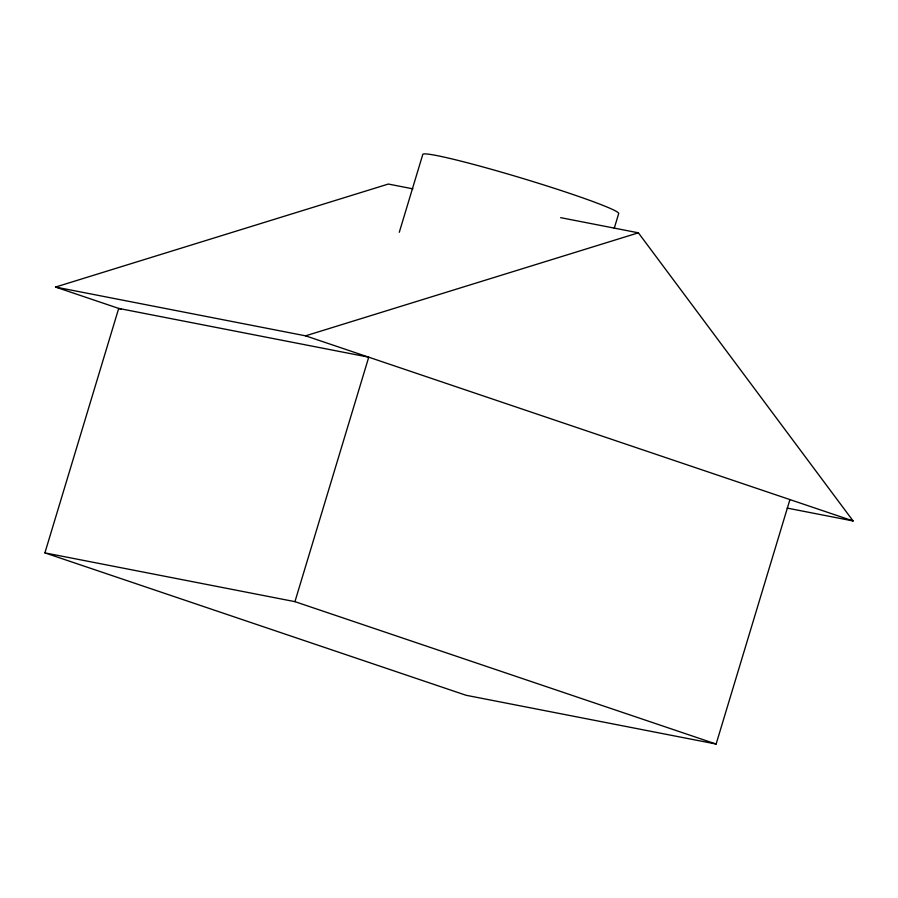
<?xml version="1.0" encoding="UTF-8"?>
<svg xmlns="http://www.w3.org/2000/svg" width="898" height="898" viewBox="0 0 898 898"><rect width="100%" height="100%" fill="white"/><g stroke="black" fill="none" stroke-linecap="round" stroke-linejoin="round"><path stroke-width="1.35" d="M44.9 552.876L118.704 308.418L368.741 357.18L294.937 601.649L44.9 552.876L466.084 695.277L716.121 744.049L789.926 499.591M399.284 232.29L422.79 154.445A102.316 5.893 16.8 0 1 521.929 178.197A102.316 5.893 16.8 0 1 618.7 213.533L614.243 228.294M121.365 309.316L55.53 287.057L388.34 184.045L412.889 188.838M55.53 287.057L305.567 335.83L638.377 232.818L853.1 520.952L787.153 508.088M560.633 217.653L638.377 232.818M305.567 335.83L853.1 520.952M294.937 601.649L716.121 744.049"/></g></svg>
